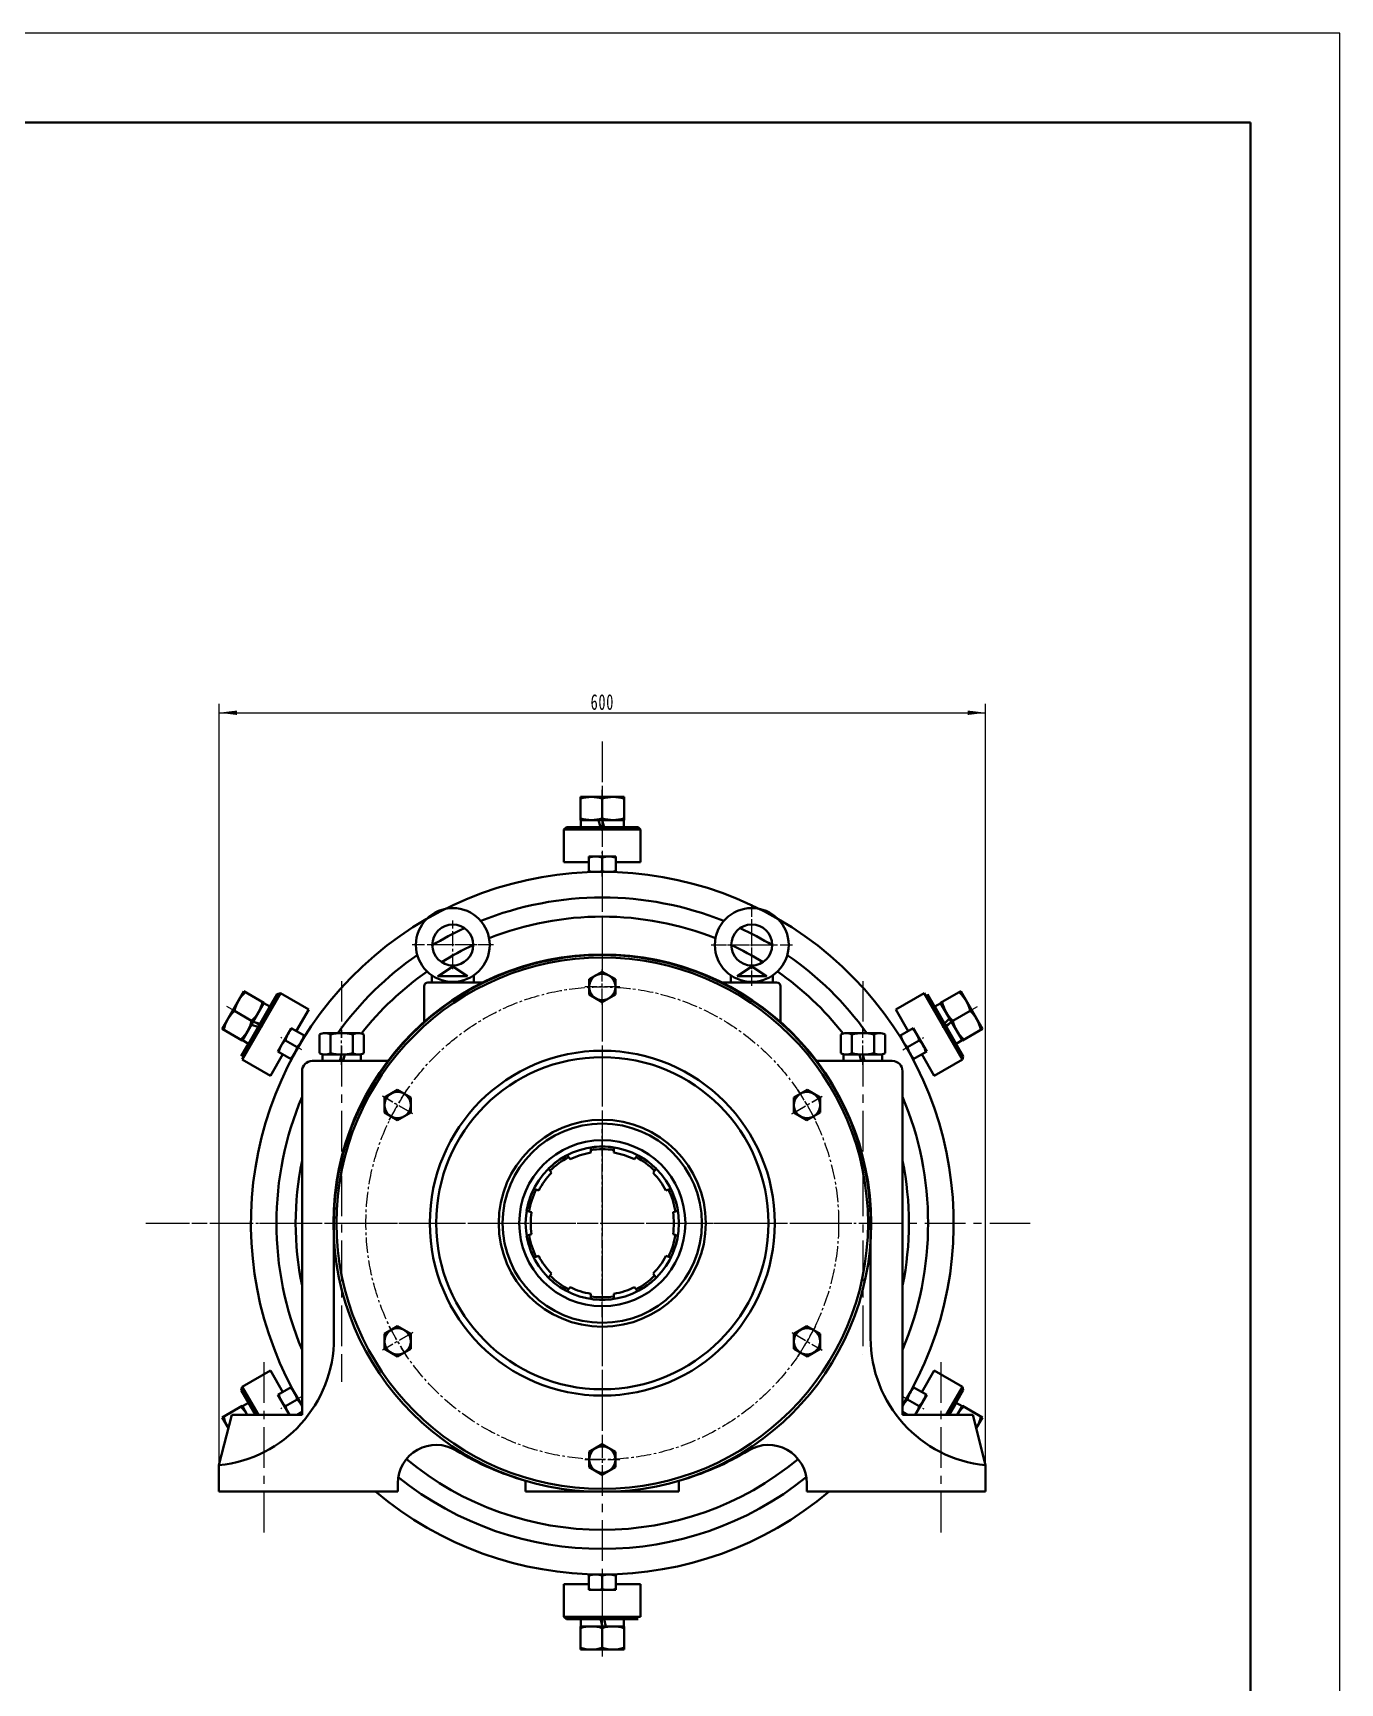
# Model space of a CAD drawing. Header units: millimetres. Extents: x 105 to 3049, y -499 to 1580.
# Drawn here: x 2026 to 3049, y 288 to 1580 of the extents above; entities that cross this region are included whole.
import ezdxf

# ---------------------------------------------------------------- set-up
doc = ezdxf.new("R2010")
doc.units = ezdxf.units.MM
doc.linetypes.add('CENTER', pattern=[50.8, 31.75, -6.35, 6.35, -6.35])
doc.linetypes.add('点画线', pattern=[18, 12, -2, 2, -2])
doc.layers.get('0').update_dxf_attribs({"lineweight": 35})
for name, color, linetype, lineweight in [('中心线', 1, 'CENTER', 15), ('中心线层', 1, '点画线', 18), ('尺寸线层', 3, 'Continuous', 18), ('粗实线层', 7, 'Continuous', 35), ('细实线层', 7, 'Continuous', 18)]:
    doc.layers.add(name, color=color, linetype=linetype, lineweight=lineweight)
doc.styles.add('标准', font='', dxfattribs={"width": 0.667})
doc.styles.get('标准').set_extended_font_data('宋体')
doc.dimstyles.new('标准', dxfattribs={"dimscale": 3.5, "dimtxt": 3.5, "dimasz": 4, "dimexe": 2, "dimexo": 0, "dimtad": 1, "dimdsep": 46, "dimtxsty": '标准', "dimblk": '_CAXARROW', "dimcen": 0, "dimdle": 6, "dimazin": 2, "dimtfac": 0.707107, "dimtdec": 3, "dimtmove": 2, "dimatfit": 3, "dimfxl": 1, "dimfrac": 2, "dimtolj": 1, "dimarcsym": 1})

# ---------------------------------------------------------------- blocks, each defined once
blk = doc.blocks.new('*X24')
at = {"layer": '粗实线层'}
for p, q in [((400.5, 277), (-400.5, 277)), ((400.5, -277), (400.5, 277))]:
    blk.add_line(p, q, dxfattribs=at)
at = {"layer": '细实线层'}
for p, q in [((420.5, 297), (-420.5, 297)), ((420.5, -297), (420.5, 297))]:
    blk.add_line(p, q, dxfattribs=at)
blk = doc.blocks.new('*X29')
at = {"layer": '中心线层'}
blk.add_line((0, -5), (0, 21.9), dxfattribs=at)
at = {"layer": '粗实线层'}
for p, q in [((-17.3, 1.2), (-17.3, 15.7)), ((-13, 16.9), (13, 16.9)), ((-8.7, 1.2), (-8.7, 15.7)), ((8.7, 1.2), (8.7, 15.7)), ((17.3, 1.2), (17.3, 15.7)), ((-13, 0), (13, 0))]:
    blk.add_line(p, q, dxfattribs=at)
for centre, radius, start, end in [((-13, 8.2), 8.66, 60, 120), ((0, -16), 32.9, 74.7385, 105.2615), ((13, 8.2), 8.66, 60, 120), ((-13, 8.7), 8.66, 240, 300), ((0, 32.9), 32.9, 254.7385, 285.2615), ((13, 8.7), 8.66, 240, 300)]:
    blk.add_arc(centre, radius, start, end, dxfattribs=at)
blk = doc.blocks.new('*X30')
at = {"layer": '中心线层', "linetype": '点画线', "lineweight": 18}
blk.add_line((0, -3), (0, 8), dxfattribs=at)
at = {"layer": '粗实线层'}
for p, q in [((-15.1, 5), (15.1, 5)), ((-15.1, 0), (-15.1, 5)), ((-15.1, 0), (15.1, 0)), ((-1.3, 0), (-2.6, 5)), ((1.1, 0.6), (0, 5)), ((1.3, 0), (1.1, 0.6)), ((15.1, 0), (15.1, 5))]:
    blk.add_line(p, q, dxfattribs=at)
blk = doc.blocks.new('*X31')
at = {"layer": '中心线层', "linetype": '点画线', "lineweight": 18}
for p, q in [((0, -13.7), (0, 13.7)), ((13.7, 0), (-13.7, 0))]:
    blk.add_line(p, q, dxfattribs=at)
at = {"layer": '粗实线层'}
for p, q in [((0, 11.9), (-10.3, 6)), ((-10.3, 6), (-10.3, -6)), ((10.3, 6), (0, 11.9)), ((10.3, 6), (10.3, -6)), ((-10.3, -6), (0, -11.9)), ((0, -11.9), (10.3, -6))]:
    blk.add_line(p, q, dxfattribs=at)
blk.add_circle((0, 0), 10.3, dxfattribs=at)
blk = doc.blocks.new('*X32')
at = {"layer": '中心线层'}
blk.add_line((0, -3.5), (0, 15.6), dxfattribs=at)
at = {"layer": '粗实线层'}
for p, q in [((-10.5, 12.1), (10.5, 12.1)), ((-10.5, 12.1), (-10.5, 0)), ((-10.5, 0), (10.5, 0)), ((0, 11.3), (0, 0.8)), ((10.5, 12.1), (10.5, 0))]:
    blk.add_line(p, q, dxfattribs=at)
for centre, start, end in [((-5.2, -5.3), 72.412, 107.588), ((-5.2, 17.4), 252.412, 287.588), ((5.2, -5.3), 72.412, 107.588), ((5.2, 17.4), 252.412, 287.588)]:
    blk.add_arc(centre, 17.4, start, end, dxfattribs=at)
blk = doc.blocks.new('*X53')
at = {"layer": '尺寸线层', "linetype": 'Continuous'}
for points in [[(2171.3, 1047.6), (2185.3, 1049.3), (2185.3, 1045.8)], [(2771.3, 1047.6), (2757.3, 1049.3), (2757.3, 1045.8)]]:
    blk.add_hatch(color=0, dxfattribs=at).paths.add_polyline_path(points, flags=0)
at = {"layer": '尺寸线层', "color": 0, "linetype": 'Continuous'}
for p, q in [((2171.3, 437.9), (2171.3, 1054.6)), ((2171.3, 1047.6), (2771.3, 1047.6)), ((2771.3, 437.9), (2771.3, 1054.6))]:
    blk.add_line(p, q, dxfattribs=at)
at = {"layer": '尺寸线层', "color": 0, "insert": (2471.3, 1055.9), "char_height": 12.25, "width": 35.111, "attachment_point": 5, "line_spacing_factor": 1.15057, "style": '标准'}
blk.add_mtext('\\T1.1;600', dxfattribs=at)
blk = doc.blocks.new('_CAXARROW')
blk.add_hatch(color=0).paths.add_polyline_path([(0, 0), (-1, 0.125), (-1, -0.125)], flags=0)
blk = doc.blocks.new('*X56')
at = {"layer": '中心线层', "linetype": '点画线', "lineweight": 18}
blk.add_line((0, -3), (0, 8.5), dxfattribs=at)
at = {"layer": '粗实线层'}
for p, q in [((-16.8, 5.5), (16.8, 5.5)), ((-16.8, 0), (-16.8, 5.5)), ((-16.8, 0), (16.8, 0)), ((-1.4, 0), (-2.9, 5.5)), ((1.2, 0.7), (-0.1, 5.5)), ((1.4, 0), (1.2, 0.7)), ((16.8, 0), (16.8, 5.5))]:
    blk.add_line(p, q, dxfattribs=at)
blk = doc.blocks.new('*X57')
at = {"layer": '中心线层'}
blk.add_line((0, -5.5), (0, 23.6), dxfattribs=at)
at = {"layer": '粗实线层'}
for p, q in [((-17, 18.1), (17, 18.1)), ((-17, 18.1), (-17, 0)), ((0, 16.8), (0, 1.3)), ((17, 18.1), (17, 0)), ((-17, 0), (17, 0))]:
    blk.add_line(p, q, dxfattribs=at)
for centre, start, end in [((-8.5, -10), 72.412, 107.588), ((8.5, -10), 72.412, 107.588), ((-8.5, 28.1), 252.412, 287.588), ((8.5, 28.1), 252.412, 287.588)]:
    blk.add_arc(centre, 28.1, start, end, dxfattribs=at)

msp = doc.modelspace()

# ---------------------------------------------------------------- linework, layer by layer
at = {"layer": '中心线'}
for p, q in [((2471.255, 1025.09), (2471.255, 333.789)), ((2471.255, 990.229), (2471.255, 437.947)), ((2675.255, 837.527), (2675.255, 545.385)), ((2114.092, 647.947), (2808.197, 647.947)), ((2267.255, 545.385), (2267.255, 523.84)), ((2206.255, 539.028), (2206.255, 405.438)), ((2736.255, 539.028), (2736.255, 405.438))]:
    msp.add_line(p, q, dxfattribs=at)
at = {"layer": '中心线层'}
for p, q in [((2588.255, 833.867), (2588.255, 897.637)), ((2354.255, 846.705), (2354.255, 884.799)), ((2588.255, 846.705), (2588.255, 884.799)), ((2386.14, 865.752), (2322.37, 865.752)), ((2373.302, 865.752), (2335.208, 865.752)), ((2556.37, 865.752), (2620.14, 865.752)), ((2569.208, 865.752), (2607.302, 865.752)), ((2471.255, 574.319), (2471.255, 721.574)), ((2114.092, 647.947), (2706.255, 647.947)), ((2397.628, 647.947), (2544.882, 647.947)), ((2236.123, 512.193), (2219.582, 502.643)), ((2706.386, 512.193), (2722.927, 502.643))]:
    msp.add_line(p, q, dxfattribs=at)
at = {"layer": '粗实线层'}
for p, q in [((2443.255, 958.057), (2441.255, 956.057)), ((2441.255, 956.057), (2441.255, 930.557)), ((2441.255, 956.057), (2501.255, 956.057)), ((2443.255, 958.057), (2499.255, 958.057)), ((2501.255, 956.057), (2499.255, 958.057)), ((2501.255, 956.057), (2501.255, 930.557)), ((2337.749, 836.408), (2337.749, 842.047)), ((2370.761, 836.408), (2370.761, 842.047)), ((2571.749, 836.408), (2571.749, 842.047)), ((2604.761, 836.408), (2604.761, 842.047)), ((2219.423, 827.983), (2216.691, 827.25)), ((2219.423, 827.983), (2241.507, 815.233)), ((2331.789, 833.408), (2331.789, 804.947)), ((2378.615, 836.408), (2334.789, 836.408)), ((2563.895, 836.408), (2607.721, 836.408)), ((2610.721, 833.408), (2610.721, 804.947)), ((2723.086, 827.983), (2701.003, 815.233)), ((2753.086, 776.021), (2753.818, 778.753)), ((2236.255, 766.947), (2236.255, 497.947)), ((2304.009, 774.947), (2244.255, 774.947)), ((2638.5, 774.947), (2698.255, 774.947)), ((2706.255, 766.947), (2706.255, 507.947)), ((2706.255, 766.947), (2706.255, 497.947)), ((2446.048, 697.953), (2443.668, 701.228)), ((2462.255, 703.219), (2462.255, 707.268)), ((2480.255, 703.219), (2480.255, 707.268)), ((2496.462, 697.953), (2498.842, 701.228)), ((2431.486, 687.373), (2429.106, 690.648)), ((2511.024, 687.373), (2513.404, 690.648)), ((2421.469, 673.586), (2417.618, 674.837)), ((2521.041, 673.586), (2524.891, 674.837)), ((2261.255, 647.947), (2261.255, 557.947)), ((2415.907, 656.467), (2412.056, 657.718)), ((2526.603, 656.467), (2530.454, 657.718)), ((2681.255, 647.947), (2681.255, 557.947)), ((2415.907, 639.426), (2412.056, 638.175)), ((2526.603, 639.426), (2530.454, 638.175)), ((2421.469, 622.307), (2417.618, 621.056)), ((2521.041, 622.307), (2524.891, 621.056)), ((2431.486, 608.521), (2429.106, 605.245)), ((2511.024, 608.521), (2513.404, 605.245)), ((2446.048, 597.94), (2443.668, 594.665)), ((2496.462, 597.94), (2498.842, 594.665)), ((2462.255, 592.675), (2462.255, 588.625)), ((2480.255, 592.675), (2480.255, 588.625)), ((2189.423, 519.872), (2211.507, 532.622)), ((2221.257, 515.735), (2211.507, 532.622)), ((2721.253, 515.735), (2731.003, 532.622)), ((2753.086, 519.872), (2731.003, 532.622)), ((2188.691, 517.14), (2189.423, 519.872)), ((2188.691, 517.14), (2199.773, 497.947)), ((2189.423, 519.872), (2202.082, 497.947)), ((2217.363, 513.487), (2227.842, 519.537)), ((2236.255, 504.965), (2227.842, 519.537)), ((2714.667, 519.537), (2706.255, 504.965)), ((2725.146, 513.487), (2714.667, 519.537)), ((2753.086, 519.872), (2740.428, 497.947)), ((2753.818, 517.14), (2742.737, 497.947)), ((2753.818, 517.14), (2753.086, 519.872)), ((2173.753, 495.814), (2189.428, 504.864)), ((2189.428, 504.864), (2193.422, 497.947)), ((2194.316, 507.397), (2189.553, 504.647)), ((2189.553, 504.647), (2193.422, 497.947)), ((2226.335, 497.947), (2217.363, 513.487)), ((2223.317, 504.799), (2232.389, 510.037)), ((2719.193, 504.799), (2710.121, 510.037)), ((2725.146, 513.487), (2716.174, 497.947)), ((2748.193, 507.397), (2742.737, 497.947)), ((2748.193, 507.397), (2752.956, 504.647)), ((2753.081, 504.864), (2749.088, 497.947)), ((2752.956, 504.647), (2749.088, 497.947)), ((2768.756, 495.814), (2753.081, 504.864)), ((2181.255, 497.947), (2171.255, 458.448)), ((2173.753, 495.814), (2178.593, 487.432)), ((2181.255, 497.947), (2236.255, 497.947)), ((2232.447, 497.947), (2236.255, 500.145)), ((2710.062, 497.947), (2706.255, 500.145)), ((2761.255, 497.947), (2706.255, 497.947)), ((2761.255, 497.947), (2771.255, 458.448)), ((2768.756, 495.814), (2763.917, 487.432)), ((2171.255, 458.448), (2171.255, 437.947)), ((2771.255, 458.448), (2771.255, 437.947)), ((2311.255, 437.947), (2311.255, 444.405)), ((2411.255, 446.286), (2411.255, 437.947)), ((2531.255, 446.286), (2531.255, 437.947)), ((2631.255, 444.405), (2631.255, 437.947)), ((2171.255, 437.947), (2311.255, 437.947)), ((2411.255, 437.947), (2531.255, 437.947)), ((2631.255, 437.947), (2771.255, 437.947)), ((2441.255, 339.836), (2441.255, 365.336)), ((2501.255, 339.836), (2501.255, 365.336)), ((2441.255, 339.836), (2443.255, 337.836)), ((2501.255, 339.836), (2441.255, 339.836)), ((2499.255, 337.836), (2443.255, 337.836))]:
    msp.add_line(p, q, dxfattribs=at)
at = {"layer": '粗实线层', "color": 0}
for points in [[(2365.717, 841.452), (2354.255, 848.788), (2342.792, 841.452), (2365.717, 841.452)], [(2576.792, 841.452), (2588.255, 848.788), (2599.717, 841.452), (2576.792, 841.452)]]:
    msp.add_lwpolyline(points, dxfattribs=at)
at = {"layer": '粗实线层'}
for centre, radius in [((2354.255, 865.752), 28.885), ((2588.255, 865.752), 28.885), ((2354.255, 865.752), 16.047), ((2588.255, 865.752), 16.047), ((2471.255, 647.947), 135), ((2471.255, 647.947), 130), ((2471.255, 647.947), 81), ((2471.255, 647.947), 78), ((2471.255, 647.947), 65), ((2471.255, 647.947), 60)]:
    msp.add_circle(centre, radius, dxfattribs=at)
for centre, radius, start, end in [((2471.255, 647.947), 255.007, 68.108106, 111.891894), ((2471.255, 647.947), 255.007, 115.038752, 121.448542), ((2471.255, 647.947), 240.007, 68.337408, 111.662592), ((2471.255, 647.947), 255.007, 58.551458, 64.961248), ((2471.255, 647.947), 240.007, 114.838132, 121.613224), ((2471.255, 647.947), 240.007, 58.386776, 65.161868), ((2334.789, 833.408), 3, 90, 180), ((2607.721, 833.408), 3, 0, 90), ((2244.255, 766.947), 8, 90, 180), ((2698.255, 766.947), 8, 0, 90), ((2471.255, 647.947), 255.007, 157.152992, 202.847008), ((2471.255, 647.947), 255.007, 337.152992, 22.847008), ((2471.255, 647.947), 60, 117.373073, 134.626927), ((2471.255, 647.947), 58, 117.073204, 134.926796), ((2471.255, 647.947), 56, 99.248358, 116.751642), ((2471.255, 647.947), 60, 81.373073, 98.626927), ((2471.255, 647.947), 58, 81.073204, 98.926796), ((2471.255, 647.947), 56, 63.248358, 80.751642), ((2471.255, 647.947), 58, 45.073204, 62.926796), ((2471.255, 647.947), 60, 45.373073, 62.626927), ((2471.255, 647.947), 240.007, 168.276593, 191.723407), ((2471.255, 647.947), 56, 135.248358, 152.751642), ((2471.255, 647.947), 56, 27.248358, 44.751642), ((2471.255, 647.947), 240.007, 348.276593, 11.723407), ((2471.255, 647.947), 60, 153.373073, 170.626927), ((2471.255, 647.947), 58, 153.073204, 170.926796), ((2471.255, 647.947), 58, 9.073204, 26.926796), ((2471.255, 647.947), 60, 9.373073, 26.626927), ((2471.255, 647.947), 56, 171.248358, 188.751642), ((2471.255, 647.947), 56, 351.248358, 8.751642), ((2471.255, 647.947), 60, 189.373073, 206.626927), ((2471.255, 647.947), 58, 189.073204, 206.926796), ((2471.255, 647.947), 58, 333.073204, 350.926796), ((2471.255, 647.947), 60, 333.373073, 350.626927), ((2471.255, 647.947), 56, 207.248358, 224.751642), ((2471.255, 647.947), 56, 315.248358, 332.751642), ((2471.255, 647.947), 60, 225.373073, 242.626927), ((2471.255, 647.947), 58, 225.073204, 242.926796), ((2471.255, 647.947), 56, 243.248358, 260.751642), ((2471.255, 647.947), 56, 279.248358, 296.751642), ((2471.255, 647.947), 58, 297.073204, 314.926796), ((2471.255, 647.947), 60, 297.373073, 314.626927), ((2471.255, 647.947), 58, 261.073204, 278.926796), ((2471.255, 647.947), 60, 261.373073, 278.626927), ((2161.255, 557.947), 100, 275.73917, 0), ((2781.255, 557.947), 100, 180, 264.26083), ((2215.421, 506.303), 17.374, 12.412046, 47.587954), ((2727.089, 506.303), 17.374, 132.412046, 167.587954), ((2169.317, 483.438), 28.13, 31.049811, 47.587954), ((2235.035, 517.627), 17.374, 192.412046, 227.587954), ((2240.285, 508.534), 17.374, 192.412046, 217.543344), ((2220.671, 497.209), 17.374, 26.237184, 47.587954), ((2721.839, 497.209), 17.374, 132.412046, 153.762816), ((2702.225, 508.534), 17.374, 322.456656, 347.587954), ((2707.475, 517.627), 17.374, 312.412046, 347.587954), ((2773.193, 483.438), 28.13, 132.412046, 148.950189), ((2202.364, 502.518), 28.13, 192.412046, 212.35259), ((2740.145, 502.518), 28.13, 327.64741, 347.587954), ((2341.255, 444.405), 30, 58.667751, 180), ((2471.255, 657.947), 220, 238.667748, 254.17338), ((2471.255, 657.947), 220, 285.82662, 301.332251), ((2601.255, 444.405), 30, 360, 121.332249), ((2471.255, 647.947), 275.007, 229.784211, 310.215789)]:
    msp.add_arc(centre, radius, start, end, dxfattribs=at)

# ---------------------------------------------------------------- block references
at = {"layer": '粗实线层', "xscale": 3.5, "yscale": 3.5, "zscale": 3.5}
msp.add_blockref('*X24', (1576.898, 540.233), dxfattribs=at)

# ---------------------------------------------------------------- next in the draw order: wipeouts: each hides what was drawn before it
for points in [[(2249.934, 781.107), (2249.934, 790.076), (2249.934, 790.076), (2249.934, 795.686), (2254.264, 796.847), (2254.113, 796.845), (2253.962, 796.841), (2253.811, 796.835), (2253.66, 796.825), (2253.51, 796.814), (2253.359, 796.799), (2253.209, 796.782), (2253.059, 796.762), (2252.91, 796.74), (2252.761, 796.715), (2252.612, 796.687), (2252.464, 796.657), (2252.316, 796.625), (2252.169, 796.589), (2252.023, 796.551), (2251.877, 796.511), (2251.732, 796.468), (2251.588, 796.423), (2251.445, 796.375), (2251.302, 796.324), (2251.161, 796.271), (2251.02, 796.216), (2250.881, 796.158), (2250.742, 796.098), (2250.604, 796.035), (2250.468, 795.97), (2250.333, 795.903), (2250.199, 795.833), (2250.066, 795.761), (2249.934, 795.686), (2254.264, 796.847), (2267.255, 796.847), (2267.255, 796.847), (2280.245, 796.847), (2284.575, 795.686), (2284.444, 795.761), (2284.311, 795.833), (2284.177, 795.903), (2284.042, 795.97), (2283.905, 796.035), (2283.768, 796.098), (2283.629, 796.158), (2283.489, 796.216), (2283.349, 796.271), (2283.207, 796.324), (2283.065, 796.375), (2282.921, 796.423), (2282.777, 796.468), (2282.632, 796.511), (2282.487, 796.551), (2282.34, 796.589), (2282.193, 796.625), (2282.046, 796.657), (2281.898, 796.687), (2281.749, 796.715), (2281.6, 796.74), (2281.45, 796.762), (2281.301, 796.782), (2281.15, 796.799), (2281, 796.814), (2280.849, 796.825), (2280.698, 796.835), (2280.547, 796.841), (2280.396, 796.845), (2280.245, 796.847), (2284.575, 795.686), (2284.575, 790.076), (2284.575, 790.076), (2284.575, 781.107), (2280.245, 779.947), (2280.396, 779.948), (2280.547, 779.952), (2280.698, 779.958), (2280.849, 779.968), (2281, 779.98), (2281.15, 779.994), (2281.301, 780.011), (2281.45, 780.031), (2281.6, 780.053), (2281.749, 780.078), (2281.898, 780.106), (2282.046, 780.136), (2282.193, 780.169), (2282.34, 780.204), (2282.487, 780.242), (2282.632, 780.282), (2282.777, 780.325), (2282.921, 780.37), (2283.065, 780.418), (2283.207, 780.469), (2283.349, 780.522), (2283.489, 780.577), (2283.629, 780.635), (2283.768, 780.695), (2283.905, 780.758), (2284.042, 780.823), (2284.177, 780.89), (2284.311, 780.96), (2284.444, 781.032), (2284.575, 781.107), (2280.245, 779.947), (2267.255, 779.947), (2267.255, 779.947), (2254.264, 779.947), (2249.934, 781.107), (2250.066, 781.032), (2250.199, 780.96), (2250.333, 780.89), (2250.468, 780.823), (2250.604, 780.758), (2250.742, 780.695), (2250.881, 780.635), (2251.02, 780.577), (2251.161, 780.522), (2251.302, 780.469), (2251.445, 780.418), (2251.588, 780.37), (2251.732, 780.325), (2251.877, 780.282), (2252.023, 780.242), (2252.169, 780.204), (2252.316, 780.169), (2252.464, 780.136), (2252.612, 780.106), (2252.761, 780.078), (2252.91, 780.053), (2253.059, 780.031), (2253.209, 780.011), (2253.359, 779.994), (2253.51, 779.98), (2253.66, 779.968), (2253.811, 779.958), (2253.962, 779.952), (2254.113, 779.948)], [(2692.575, 781.107), (2692.575, 790.076), (2692.575, 790.076), (2692.575, 795.686), (2692.575, 795.686), (2692.444, 795.761), (2692.311, 795.833), (2692.177, 795.903), (2692.042, 795.97), (2691.905, 796.035), (2691.768, 796.098), (2691.629, 796.158), (2691.489, 796.216), (2691.349, 796.271), (2691.207, 796.324), (2691.065, 796.375), (2690.921, 796.423), (2690.777, 796.468), (2690.632, 796.511), (2690.487, 796.551), (2690.34, 796.589), (2690.193, 796.625), (2690.046, 796.657), (2689.898, 796.687), (2689.749, 796.715), (2689.6, 796.74), (2689.45, 796.762), (2689.301, 796.782), (2689.15, 796.799), (2689, 796.814), (2688.849, 796.825), (2688.698, 796.835), (2688.547, 796.841), (2688.396, 796.845), (2688.245, 796.847), (2688.245, 796.847), (2675.255, 796.847), (2675.255, 796.847), (2662.264, 796.847), (2662.264, 796.847), (2662.113, 796.845), (2661.962, 796.841), (2661.811, 796.835), (2661.66, 796.825), (2661.51, 796.814), (2661.359, 796.799), (2661.209, 796.782), (2661.059, 796.762), (2660.91, 796.74), (2660.761, 796.715), (2660.612, 796.687), (2660.464, 796.657), (2660.316, 796.625), (2660.169, 796.589), (2660.023, 796.551), (2659.877, 796.511), (2659.732, 796.468), (2659.588, 796.423), (2659.445, 796.375), (2659.302, 796.324), (2659.161, 796.271), (2659.02, 796.216), (2658.881, 796.158), (2658.742, 796.098), (2658.604, 796.035), (2658.468, 795.97), (2658.333, 795.903), (2658.199, 795.833), (2658.066, 795.761), (2657.934, 795.686), (2657.934, 795.686), (2657.934, 790.076), (2657.934, 790.076), (2657.934, 781.107), (2657.934, 781.107), (2658.066, 781.032), (2658.199, 780.96), (2658.333, 780.89), (2658.468, 780.823), (2658.604, 780.758), (2658.742, 780.695), (2658.881, 780.635), (2659.02, 780.577), (2659.161, 780.522), (2659.302, 780.469), (2659.445, 780.418), (2659.588, 780.37), (2659.732, 780.325), (2659.877, 780.282), (2660.023, 780.242), (2660.169, 780.204), (2660.316, 780.169), (2660.464, 780.136), (2660.612, 780.106), (2660.761, 780.078), (2660.91, 780.053), (2661.059, 780.031), (2661.209, 780.011), (2661.359, 779.994), (2661.51, 779.98), (2661.66, 779.968), (2661.811, 779.958), (2661.962, 779.952), (2662.113, 779.948), (2662.264, 779.947), (2662.264, 779.947), (2675.255, 779.947), (2675.255, 779.947), (2688.245, 779.947), (2688.245, 779.947), (2688.396, 779.948), (2688.547, 779.952), (2688.698, 779.958), (2688.849, 779.968), (2689, 779.98), (2689.15, 779.994), (2689.301, 780.011), (2689.45, 780.031), (2689.6, 780.053), (2689.749, 780.078), (2689.898, 780.106), (2690.046, 780.136), (2690.193, 780.169), (2690.34, 780.204), (2690.487, 780.242), (2690.632, 780.282), (2690.777, 780.325), (2690.921, 780.37), (2691.065, 780.418), (2691.207, 780.469), (2691.349, 780.522), (2691.489, 780.577), (2691.629, 780.635), (2691.768, 780.695), (2691.905, 780.758), (2692.042, 780.823), (2692.177, 780.89), (2692.311, 780.96), (2692.444, 781.032)], [(2460.755, 372.128), (2460.755, 365.64), (2460.755, 365.64), (2460.755, 361.652), (2460.755, 361.652), (2460.755, 360.84), (2460.755, 360.84), (2466.005, 360.84), (2466.005, 360.84), (2471.255, 360.84), (2471.255, 360.84), (2476.505, 360.84), (2476.505, 360.84), (2481.755, 360.84), (2481.755, 360.84), (2481.755, 361.652), (2481.755, 361.652), (2481.755, 365.64), (2481.755, 365.64), (2481.755, 372.128), (2481.755, 372.128), (2481.755, 372.94), (2481.755, 372.94), (2476.505, 372.94), (2476.505, 372.94), (2471.255, 372.94), (2471.255, 372.94), (2466.005, 372.94), (2466.005, 372.94), (2460.755, 372.94), (2460.755, 372.94)], [(2454.505, 337.836), (2454.505, 334.254), (2454.505, 334.254), (2454.505, 332.336), (2454.505, 332.336), (2471.255, 332.336), (2471.255, 332.336), (2471.305, 332.336), (2471.305, 332.336), (2474.152, 332.336), (2474.152, 332.336), (2488.005, 332.336), (2488.005, 332.336), (2488.005, 334.254), (2488.005, 334.254), (2488.005, 337.836), (2488.005, 337.836), (2472.678, 337.836), (2472.678, 337.836), (2471.255, 337.836), (2471.255, 337.836), (2469.831, 337.836), (2469.831, 337.836)]]:
    msp.add_wipeout(points).dxf.layer = '粗实线层'

# ---------------------------------------------------------------- next in the draw order: linework, layer by layer
at = {"layer": '粗实线层'}
for p, q in [((2441.255, 365.336), (2460.755, 365.336)), ((2481.755, 365.336), (2501.255, 365.336))]:
    msp.add_line(p, q, dxfattribs=at)
for radius, start, end in [(255.007, 124.595401, 144.274221), (255.007, 35.725779, 55.404599), (240.007, 124.824702, 141.765688), (240.007, 38.234312, 55.175298)]:
    msp.add_arc((2471.255, 647.947), radius, start, end, dxfattribs=at)

# ---------------------------------------------------------------- next in the draw order: block references
at = {"layer": '粗实线层', "xscale": -1}
msp.add_blockref('*X29', (2267.255, 779.947), dxfattribs=at)
at = {"layer": '粗实线层'}
for name, p, rotation in [('*X29', (2675.255, 779.947), 360), ('*X32', (2471.255, 372.94), 180), ('*X56', (2471.255, 337.836), 180)]:
    msp.add_blockref(name, p, dxfattribs=dict(at, rotation=rotation))

# ---------------------------------------------------------------- next in the draw order: wipeouts: each hides what was drawn before it
for points in [[(2252.155, 774.947), (2252.155, 778.252), (2252.155, 778.252), (2252.155, 779.947), (2252.155, 779.947), (2267.255, 779.947), (2267.255, 779.947), (2267.3, 779.947), (2267.3, 779.947), (2269.889, 779.947), (2269.889, 779.947), (2282.355, 779.947), (2282.355, 779.947), (2282.355, 778.252), (2282.355, 778.252), (2282.355, 774.947), (2282.355, 774.947), (2268.549, 774.947), (2268.549, 774.947), (2267.255, 774.947), (2267.255, 774.947), (2265.961, 774.947), (2265.961, 774.947)], [(2690.355, 774.947), (2690.355, 778.252), (2690.355, 778.252), (2690.355, 779.947), (2690.355, 779.947), (2675.255, 779.947), (2675.255, 779.947), (2675.209, 779.947), (2675.209, 779.947), (2672.621, 779.947), (2672.621, 779.947), (2660.155, 779.947), (2660.155, 779.947), (2660.155, 778.252), (2660.155, 778.252), (2660.155, 774.947), (2660.155, 774.947), (2673.961, 774.947), (2673.961, 774.947), (2675.255, 774.947), (2675.255, 774.947), (2676.549, 774.947), (2676.549, 774.947)], [(2454.255, 331.021), (2454.255, 321.486), (2454.255, 321.486), (2454.255, 315.551), (2454.255, 315.551), (2454.255, 314.236), (2454.255, 314.236), (2462.755, 314.236), (2462.755, 314.236), (2471.255, 314.236), (2471.255, 314.236), (2479.755, 314.236), (2479.755, 314.236), (2488.255, 314.236), (2488.255, 314.236), (2488.255, 315.551), (2488.255, 315.551), (2488.255, 321.486), (2488.255, 321.486), (2488.255, 331.021), (2488.255, 331.021), (2488.255, 332.336), (2488.255, 332.336), (2479.755, 332.336), (2479.755, 332.336), (2471.255, 332.336), (2471.255, 332.336), (2462.755, 332.336), (2462.755, 332.336), (2454.255, 332.336), (2454.255, 332.336)]]:
    msp.add_wipeout(points).dxf.layer = '粗实线层'

# ---------------------------------------------------------------- next in the draw order: linework, layer by layer
at = {"layer": '中心线'}
msp.add_line((2267.255, 837.527), (2267.255, 545.385), dxfattribs=at)
at = {"layer": '粗实线层'}
msp.add_circle((2471.255, 647.947), 208, dxfattribs=at)
msp.add_arc((2471.255, 647.947), 210, 360, 180.000018, dxfattribs=at)

# ---------------------------------------------------------------- next in the draw order: block references
at = {"layer": '粗实线层', "xscale": -1}
msp.add_blockref('*X30', (2267.255, 774.947), dxfattribs=at)
at = {"layer": '粗实线层'}
for name, p, rotation in [('*X30', (2675.255, 774.947), 360), ('*X57', (2471.255, 332.336), 180)]:
    msp.add_blockref(name, p, dxfattribs=dict(at, rotation=rotation))

# ---------------------------------------------------------------- next in the draw order: wipeouts: each hides what was drawn before it
for points in [[(2481.59, 832.947), (2481.59, 834.652), (2481.59, 834.652), (2481.59, 838.914), (2481.59, 838.914), (2476.422, 841.897), (2476.422, 841.897), (2471.255, 844.88), (2471.255, 844.88), (2466.087, 841.897), (2466.087, 841.897), (2460.92, 838.914), (2460.92, 838.914), (2460.92, 834.652), (2460.92, 834.652), (2460.92, 832.947), (2460.92, 832.947), (2460.92, 826.98), (2460.92, 826.98), (2466.087, 823.996), (2466.087, 823.996), (2471.255, 821.013), (2471.255, 821.013), (2476.422, 823.996), (2476.422, 823.996), (2481.59, 826.98), (2481.59, 826.98)], [(2316.208, 749.397), (2314.731, 750.25), (2314.731, 750.25), (2311.04, 752.38), (2311.04, 752.38), (2305.873, 749.397), (2305.873, 749.397), (2300.705, 746.414), (2300.705, 746.414), (2300.705, 740.447), (2300.705, 740.447), (2300.705, 734.48), (2300.705, 734.48), (2304.396, 732.349), (2304.396, 732.349), (2305.873, 731.496), (2305.873, 731.496), (2311.04, 728.513), (2311.04, 728.513), (2316.208, 731.496), (2316.208, 731.496), (2321.375, 734.48), (2321.375, 734.48), (2321.375, 740.447), (2321.375, 740.447), (2321.375, 746.414), (2321.375, 746.414)], [(2636.637, 731.496), (2638.114, 732.349), (2638.114, 732.349), (2641.805, 734.48), (2641.805, 734.48), (2641.805, 740.447), (2641.805, 740.447), (2641.805, 746.414), (2641.805, 746.414), (2636.637, 749.397), (2636.637, 749.397), (2631.47, 752.38), (2631.47, 752.38), (2627.779, 750.25), (2627.779, 750.25), (2626.302, 749.397), (2626.302, 749.397), (2621.135, 746.414), (2621.135, 746.414), (2621.135, 740.447), (2621.135, 740.447), (2621.135, 734.48), (2621.135, 734.48), (2626.302, 731.496), (2626.302, 731.496), (2631.47, 728.513), (2631.47, 728.513)], [(2305.873, 564.397), (2304.396, 563.544), (2304.396, 563.544), (2300.705, 561.414), (2300.705, 561.414), (2300.705, 555.447), (2300.705, 555.447), (2300.705, 549.48), (2300.705, 549.48), (2305.873, 546.496), (2305.873, 546.496), (2311.04, 543.513), (2311.04, 543.513), (2314.731, 545.644), (2314.731, 545.644), (2316.208, 546.496), (2316.208, 546.496), (2321.375, 549.48), (2321.375, 549.48), (2321.375, 555.447), (2321.375, 555.447), (2321.375, 561.414), (2321.375, 561.414), (2316.208, 564.397), (2316.208, 564.397), (2311.04, 567.38), (2311.04, 567.38)], [(2626.302, 546.496), (2627.779, 545.644), (2627.779, 545.644), (2631.47, 543.513), (2631.47, 543.513), (2636.637, 546.496), (2636.637, 546.496), (2641.805, 549.48), (2641.805, 549.48), (2641.805, 555.447), (2641.805, 555.447), (2641.805, 561.414), (2641.805, 561.414), (2638.114, 563.544), (2638.114, 563.544), (2636.637, 564.397), (2636.637, 564.397), (2631.47, 567.38), (2631.47, 567.38), (2626.302, 564.397), (2626.302, 564.397), (2621.135, 561.414), (2621.135, 561.414), (2621.135, 555.447), (2621.135, 555.447), (2621.135, 549.48), (2621.135, 549.48)], [(2460.92, 462.947), (2460.92, 461.241), (2460.92, 461.241), (2460.92, 456.98), (2460.92, 456.98), (2466.087, 453.996), (2466.087, 453.996), (2471.255, 451.013), (2471.255, 451.013), (2476.422, 453.996), (2476.422, 453.996), (2481.59, 456.98), (2481.59, 456.98), (2481.59, 461.241), (2481.59, 461.241), (2481.59, 462.947), (2481.59, 462.947), (2481.59, 468.914), (2481.59, 468.914), (2476.422, 471.897), (2476.422, 471.897), (2471.255, 474.88), (2471.255, 474.88), (2466.087, 471.897), (2466.087, 471.897), (2460.92, 468.914), (2460.92, 468.914)]]:
    msp.add_wipeout(points).dxf.layer = '粗实线层'

# ---------------------------------------------------------------- next in the draw order: linework, layer by layer
at = {"layer": '中心线层'}
for p, q in [((2471.255, 819.612), (2471.255, 846.282)), ((2322.589, 733.779), (2299.492, 747.114)), ((2619.921, 733.779), (2643.018, 747.114)), ((2322.589, 562.114), (2299.492, 548.779)), ((2619.921, 562.114), (2643.018, 548.779)), ((2471.255, 476.282), (2471.255, 449.612))]:
    msp.add_line(p, q, dxfattribs=at)
msp.add_circle((2471.255, 647.947), 185, dxfattribs=at)
at = {"layer": '粗实线层'}
msp.add_circle((2471.255, 647.947), 210.397, dxfattribs=at)
for radius, start, end in [(275.007, 328.707305, 211.292695), (240.007, 230.299055, 309.700945), (255.007, 231.244798, 308.755202)]:
    msp.add_arc((2471.255, 647.947), radius, start, end, dxfattribs=at)

# ---------------------------------------------------------------- next in the draw order: block references
for p, rotation in [((2471.255, 832.947), 360), ((2311.04, 740.447), 59.99999999999999), ((2631.47, 740.447), 299.9999999999999), ((2311.04, 555.447), 120), ((2631.47, 555.447), 239.9999999999999), ((2471.255, 462.947), 180)]:
    msp.add_blockref('*X31', p, dxfattribs=dict(at, rotation=rotation))

# ---------------------------------------------------------------- next in the draw order: wipeouts: each hides what was drawn before it
for points in [[(2481.755, 923.765), (2481.755, 930.254), (2481.755, 930.254), (2481.755, 934.241), (2481.755, 934.241), (2481.755, 935.053), (2481.755, 935.053), (2476.505, 935.053), (2476.505, 935.053), (2471.255, 935.053), (2471.255, 935.053), (2466.005, 935.053), (2466.005, 935.053), (2460.755, 935.053), (2460.755, 935.053), (2460.755, 934.241), (2460.755, 934.241), (2460.755, 930.254), (2460.755, 930.254), (2460.755, 923.765), (2460.755, 923.765), (2460.755, 922.953), (2460.755, 922.953), (2466.005, 922.953), (2466.005, 922.953), (2471.255, 922.953), (2471.255, 922.953), (2476.505, 922.953), (2476.505, 922.953), (2481.755, 922.953), (2481.755, 922.953)], [(2237.639, 794.949), (2232.02, 798.193), (2232.02, 798.193), (2228.567, 800.187), (2228.567, 800.187), (2227.863, 800.593), (2227.863, 800.593), (2225.238, 796.047), (2225.238, 796.047), (2222.613, 791.5), (2222.613, 791.5), (2219.988, 786.953), (2219.988, 786.953), (2217.363, 782.407), (2217.363, 782.407), (2218.067, 782.001), (2218.067, 782.001), (2221.52, 780.007), (2221.52, 780.007), (2227.139, 776.763), (2227.139, 776.763), (2227.842, 776.357), (2227.842, 776.357), (2230.467, 780.903), (2230.467, 780.903), (2233.092, 785.45), (2233.092, 785.45), (2235.717, 789.997), (2235.717, 789.997), (2238.342, 794.543), (2238.342, 794.543)], [(2715.371, 776.763), (2720.99, 780.007), (2720.99, 780.007), (2724.443, 782.001), (2724.443, 782.001), (2725.146, 782.407), (2725.146, 782.407), (2722.521, 786.953), (2722.521, 786.953), (2719.896, 791.5), (2719.896, 791.5), (2717.271, 796.047), (2717.271, 796.047), (2714.646, 800.593), (2714.646, 800.593), (2713.943, 800.187), (2713.943, 800.187), (2710.49, 798.193), (2710.49, 798.193), (2704.871, 794.949), (2704.871, 794.949), (2704.167, 794.543), (2704.167, 794.543), (2706.792, 789.997), (2706.792, 789.997), (2709.417, 785.45), (2709.417, 785.45), (2712.042, 780.903), (2712.042, 780.903), (2714.667, 776.357), (2714.667, 776.357)]]:
    msp.add_wipeout(points).dxf.layer = '粗实线层'

# ---------------------------------------------------------------- next in the draw order: linework, layer by layer
for p, q in [((2460.755, 930.557), (2441.255, 930.557)), ((2501.255, 930.557), (2481.755, 930.557)), ((2188.691, 778.753), (2216.691, 827.25)), ((2189.423, 776.021), (2219.423, 827.983)), ((2723.086, 827.983), (2753.086, 776.021)), ((2725.818, 827.25), (2753.818, 778.753)), ((2241.507, 815.233), (2231.757, 798.345)), ((2710.753, 798.345), (2701.003, 815.233)), ((2189.423, 776.021), (2211.507, 763.271)), ((2221.257, 780.159), (2211.507, 763.271)), ((2731.003, 763.271), (2721.253, 780.159)), ((2753.086, 776.021), (2731.003, 763.271))]:
    msp.add_line(p, q, dxfattribs=at)

# ---------------------------------------------------------------- next in the draw order: block references
for p, rotation in [((2471.255, 922.953), 360), ((2233.092, 785.45), 59.99999999999999), ((2709.417, 785.45), 299.9999999999999)]:
    msp.add_blockref('*X32', p, dxfattribs=dict(at, rotation=rotation))

# ---------------------------------------------------------------- next in the draw order: dimensions: what is measured, and where the dimension line sits
at = {"layer": '尺寸线层'}
dim = msp.add_linear_dim(base=(2771.255, 1047.589), p1=(2171.255, 437.947), p2=(2771.255, 437.947), dimstyle='标准', override={"dimsah": 1, "dimtfill": 1, "dimtzin": 8}, dxfattribs=at)
dim.commit()
dim.dimension.update_dxf_attribs({"geometry": '*X53', "text_midpoint": (2471.255, 1047.589)})

# ---------------------------------------------------------------- next in the draw order: wipeouts: each hides what was drawn before it
for points in [[(2488.005, 958.057), (2488.005, 961.639), (2488.005, 961.639), (2488.005, 963.557), (2488.005, 963.557), (2471.255, 963.557), (2471.255, 963.557), (2471.205, 963.557), (2471.205, 963.557), (2468.358, 963.557), (2468.358, 963.557), (2454.505, 963.557), (2454.505, 963.557), (2454.505, 961.639), (2454.505, 961.639), (2454.505, 958.057), (2454.505, 958.057), (2469.831, 958.057), (2469.831, 958.057), (2471.255, 958.057), (2471.255, 958.057), (2472.678, 958.057), (2472.678, 958.057)], [(2211.066, 817.508), (2207.964, 819.299), (2207.964, 819.299), (2206.303, 820.258), (2206.303, 820.258), (2197.928, 805.752), (2197.928, 805.752), (2197.903, 805.708), (2197.903, 805.708), (2196.48, 803.243), (2196.48, 803.243), (2189.553, 791.246), (2189.553, 791.246), (2191.214, 790.287), (2191.214, 790.287), (2194.316, 788.496), (2194.316, 788.496), (2201.98, 801.769), (2201.98, 801.769), (2202.691, 803.002), (2202.691, 803.002), (2203.403, 804.235), (2203.403, 804.235)], [(2748.193, 788.496), (2751.296, 790.287), (2751.296, 790.287), (2752.956, 791.246), (2752.956, 791.246), (2744.581, 805.752), (2744.581, 805.752), (2744.556, 805.795), (2744.556, 805.795), (2743.133, 808.261), (2743.133, 808.261), (2736.206, 820.258), (2736.206, 820.258), (2734.546, 819.299), (2734.546, 819.299), (2731.443, 817.508), (2731.443, 817.508), (2739.107, 804.235), (2739.107, 804.235), (2739.818, 803.002), (2739.818, 803.002), (2740.53, 801.769), (2740.53, 801.769)]]:
    msp.add_wipeout(points).dxf.layer = '粗实线层'

# ---------------------------------------------------------------- next in the draw order: block references
at = {"layer": '粗实线层'}
for p, rotation in [((2471.255, 958.057), 360), ((2202.691, 803.002), 59.99999999999999), ((2739.818, 803.002), 299.9999999999999)]:
    msp.add_blockref('*X56', p, dxfattribs=dict(at, rotation=rotation))

# ---------------------------------------------------------------- next in the draw order: wipeouts: each hides what was drawn before it
for points in [[(2488.255, 964.872), (2488.255, 974.407), (2488.255, 974.407), (2488.255, 980.342), (2488.255, 980.342), (2488.255, 981.657), (2488.255, 981.657), (2479.755, 981.657), (2479.755, 981.657), (2471.255, 981.657), (2471.255, 981.657), (2462.755, 981.657), (2462.755, 981.657), (2454.255, 981.657), (2454.255, 981.657), (2454.255, 980.342), (2454.255, 980.342), (2454.255, 974.407), (2454.255, 974.407), (2454.255, 964.872), (2454.255, 964.872), (2454.255, 963.557), (2454.255, 963.557), (2462.755, 963.557), (2462.755, 963.557), (2471.255, 963.557), (2471.255, 963.557), (2479.755, 963.557), (2479.755, 963.557), (2488.255, 963.557), (2488.255, 963.557)], [(2205.289, 821.132), (2197.031, 825.899), (2197.031, 825.899), (2191.892, 828.867), (2191.892, 828.867), (2190.753, 829.524), (2190.753, 829.524), (2186.503, 822.163), (2186.503, 822.163), (2182.253, 814.802), (2182.253, 814.802), (2178.003, 807.441), (2178.003, 807.441), (2173.753, 800.079), (2173.753, 800.079), (2174.892, 799.422), (2174.892, 799.422), (2180.031, 796.455), (2180.031, 796.455), (2188.289, 791.687), (2188.289, 791.687), (2189.428, 791.029), (2189.428, 791.029), (2193.678, 798.391), (2193.678, 798.391), (2197.928, 805.752), (2197.928, 805.752), (2202.178, 813.113), (2202.178, 813.113), (2206.428, 820.474), (2206.428, 820.474)], [(2754.22, 791.687), (2762.478, 796.455), (2762.478, 796.455), (2767.618, 799.422), (2767.618, 799.422), (2768.756, 800.079), (2768.756, 800.079), (2764.506, 807.441), (2764.506, 807.441), (2760.256, 814.802), (2760.256, 814.802), (2756.006, 822.163), (2756.006, 822.163), (2751.756, 829.524), (2751.756, 829.524), (2750.618, 828.867), (2750.618, 828.867), (2745.478, 825.899), (2745.478, 825.899), (2737.22, 821.132), (2737.22, 821.132), (2736.081, 820.474), (2736.081, 820.474), (2740.331, 813.113), (2740.331, 813.113), (2744.581, 805.752), (2744.581, 805.752), (2748.831, 798.391), (2748.831, 798.391), (2753.081, 791.029), (2753.081, 791.029)]]:
    msp.add_wipeout(points).dxf.layer = '粗实线层'

# ---------------------------------------------------------------- next in the draw order: block references
for p, rotation in [((2471.255, 963.557), 360), ((2197.928, 805.752), 59.99999999999999), ((2744.581, 805.752), 299.9999999999999)]:
    msp.add_blockref('*X57', p, dxfattribs=dict(at, rotation=rotation))

doc.saveas('drawing.dxf')
